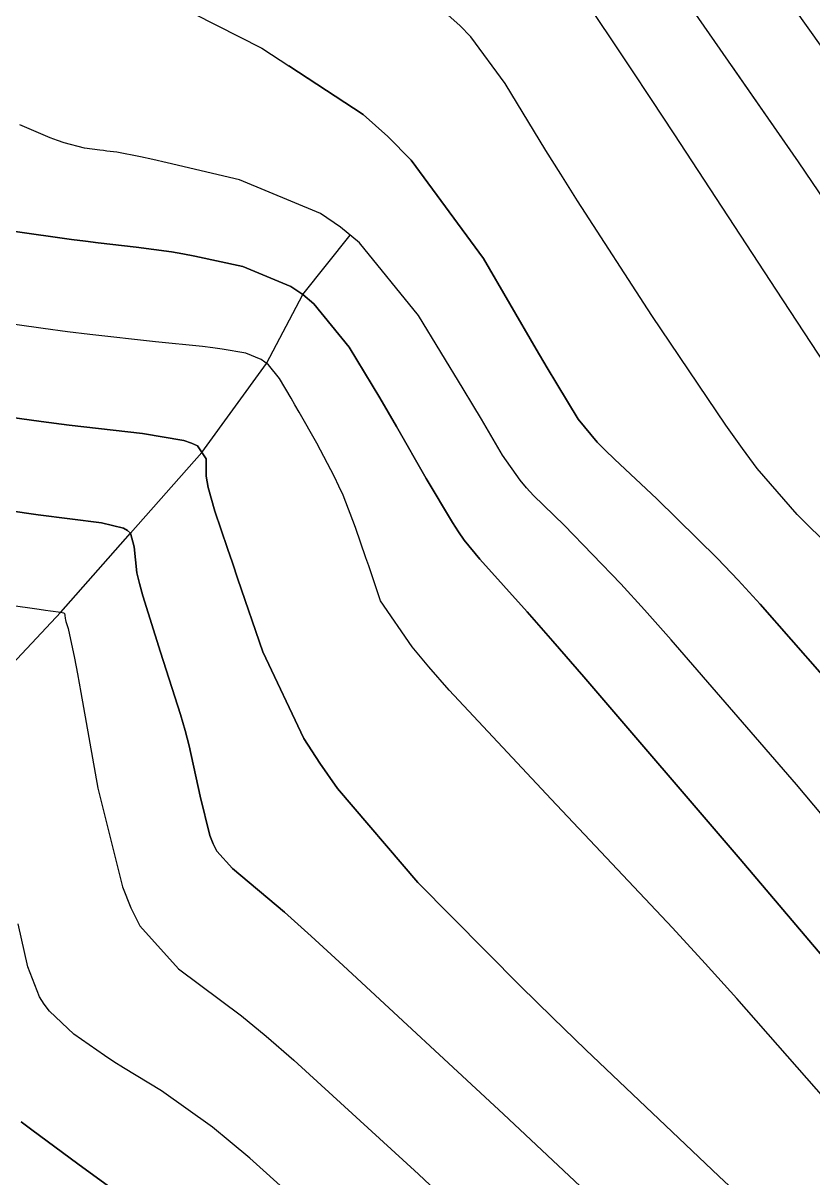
# Model space of a CAD drawing. Header units: metres. Extents: x 837117 to 838477, y 1189012 to 1191015.
# Drawn here: x 837956.28 to 837975.76, y 1189244.17 to 1189272.64 of the extents above; entities that cross this region are included whole.
import ezdxf

# ---------------------------------------------------------------- set-up
doc = ezdxf.new("R2010")
doc.units = ezdxf.units.M
doc.header["$LTSCALE"] = 0.3
doc.layers.add('COTAS 10', color=1, linetype='Continuous')
doc.layers.add('COTAS INT', color=252, linetype='Continuous')
doc.layers.add('DRENAJE', color=5, linetype='Continuous', lineweight=25)

msp = doc.modelspace()

# ---------------------------------------------------------------- linework, layer by layer
at = {"layer": 'COTAS 10'}
for points, elevation in [([(837972.336, 1189273.624), (837975.392, 1189269.219), (837978.42, 1189264.756)], 1820), ([(837973.748, 1189271.589), (837975.392, 1189269.219), (837978.42, 1189264.756)], 1820), ([(837977.904, 1189247.381), (837973.967, 1189252.03), (837970.107, 1189256.522), (837969.344, 1189257.403), (837968.714, 1189258.126), (837967.543, 1189259.426), (837967.155, 1189259.897), (837967.018, 1189260.098), (837966.868, 1189260.329), (837966.222, 1189261.417), (837965.486, 1189262.697), (837965.28, 1189263.048), (837965.073, 1189263.399), (837964.316, 1189264.655), (837963.45, 1189265.718), (837963.174, 1189265.948), (837962.882, 1189266.149), (837961.697, 1189266.64), (837960.51, 1189266.9), (837960.217, 1189266.956), (837959.94, 1189267.005), (837959.068, 1189267.122), (837958.133, 1189267.226), (837957.816, 1189267.266), (837957.473, 1189267.311), (837956.025, 1189267.515)], 1810), ([(837956.025, 1189267.515), (837957.473, 1189267.311), (837957.816, 1189267.266), (837958.133, 1189267.226), (837959.068, 1189267.122), (837959.94, 1189267.005), (837960.217, 1189266.956), (837960.51, 1189266.9), (837961.697, 1189266.64), (837962.882, 1189266.149), (837963.174, 1189265.948), (837963.45, 1189265.718), (837964.316, 1189264.655), (837965.073, 1189263.399), (837965.28, 1189263.048), (837965.486, 1189262.697), (837966.222, 1189261.417), (837966.868, 1189260.329), (837967.018, 1189260.098), (837967.155, 1189259.897), (837967.543, 1189259.426), (837968.714, 1189258.126), (837969.344, 1189257.403), (837970.107, 1189256.522), (837973.967, 1189252.03), (837977.904, 1189247.381)], 1810), ([(837963.942, 1189242.786), (837961.87, 1189244.655), (837961.389, 1189245.061), (837960.948, 1189245.42), (837959.689, 1189246.314), (837958.752, 1189246.881), (837958.513, 1189247.034), (837958.284, 1189247.184), (837957.528, 1189247.709), (837956.93, 1189248.276), (837956.799, 1189248.452), (837956.683, 1189248.636), (837956.391, 1189249.371), (837956.16, 1189250.431)], 1800), ([(837963.942, 1189242.786), (837961.87, 1189244.655), (837961.389, 1189245.061), (837960.948, 1189245.42), (837959.689, 1189246.314), (837958.752, 1189246.881), (837958.513, 1189247.034), (837958.284, 1189247.184), (837957.528, 1189247.709), (837956.93, 1189248.276), (837956.799, 1189248.452), (837956.683, 1189248.636), (837956.391, 1189249.371), (837956.16, 1189250.431)], 1800)]:
    msp.add_lwpolyline(points, dxfattribs=dict(at, elevation=elevation))
at = {"layer": 'COTAS INT'}
for points, elevation in [([(837973.783, 1189275.131), (837976.366, 1189271.498)], 1822), ([(837977.248, 1189262.423), (837974.862, 1189266.054), (837972.335, 1189269.913), (837971.775, 1189270.763), (837971.277, 1189271.518), (837969.982, 1189273.456)], 1818), ([(837959.931, 1189273.158), (837962.165, 1189272.024), (837964.666, 1189270.386), (837965.277, 1189269.843), (837965.852, 1189269.262), (837967.633, 1189266.84), (837968.934, 1189264.606), (837969.207, 1189264.142), (837969.441, 1189263.746), (837969.971, 1189262.876), (837970.44, 1189262.313), (837970.636, 1189262.111), (837970.861, 1189261.888), (837971.912, 1189260.914), (837973.407, 1189259.443), (837973.912, 1189258.906), (837974.456, 1189258.313), (837976.747, 1189255.703)], 1814), ([(837976.225, 1189259.681), (837975.369, 1189260.524), (837974.387, 1189261.661), (837974.02, 1189262.155), (837973.61, 1189262.726), (837971.785, 1189265.433), (837969.954, 1189268.264), (837969.541, 1189268.914), (837969.17, 1189269.505), (837968.167, 1189271.155), (837967.321, 1189272.306), (837967.048, 1189272.582), (837966.758, 1189272.839)], 1816), ([(837976.747, 1189255.703), (837974.456, 1189258.313), (837973.912, 1189258.906), (837973.407, 1189259.443), (837971.912, 1189260.914), (837970.861, 1189261.888), (837970.636, 1189262.111), (837970.44, 1189262.313), (837969.971, 1189262.876), (837969.441, 1189263.746), (837969.207, 1189264.142), (837968.934, 1189264.606), (837967.633, 1189266.84), (837965.852, 1189269.262), (837965.277, 1189269.843), (837964.666, 1189270.386), (837962.83, 1189271.589)], 1814), ([(837976.225, 1189259.681), (837975.369, 1189260.524), (837974.387, 1189261.661), (837974.02, 1189262.155), (837973.61, 1189262.726), (837971.785, 1189265.433), (837969.954, 1189268.264), (837969.541, 1189268.914), (837969.17, 1189269.505), (837968.167, 1189271.155), (837967.848, 1189271.589)], 1816), ([(837977.248, 1189262.423), (837974.862, 1189266.054), (837972.335, 1189269.913), (837971.775, 1189270.763), (837971.277, 1189271.518), (837971.23, 1189271.589)], 1818), ([(837978.515, 1189250.095), (837975.357, 1189253.867), (837972.265, 1189257.432), (837971.601, 1189258.178), (837971.021, 1189258.82), (837969.621, 1189260.266), (837968.867, 1189260.995), (837968.695, 1189261.185), (837968.538, 1189261.37), (837968.102, 1189261.993), (837967.581, 1189262.879), (837967.371, 1189263.229), (837967.133, 1189263.625), (837966.033, 1189265.432), (837964.574, 1189267.224), (837964.109, 1189267.611), (837963.617, 1189267.95), (837961.619, 1189268.777), (837959.834, 1189269.196), (837959.476, 1189269.277), (837959.177, 1189269.344), (837958.59, 1189269.46), (837958.345, 1189269.487), (837958.262, 1189269.498), (837958.172, 1189269.509), (837957.792, 1189269.563), (837957.29, 1189269.689), (837957.123, 1189269.746), (837956.944, 1189269.813), (837956.195, 1189270.137)], 1812), ([(837978.515, 1189250.095), (837975.357, 1189253.867), (837972.265, 1189257.432), (837971.601, 1189258.178), (837971.021, 1189258.82), (837969.621, 1189260.266), (837968.867, 1189260.995), (837968.695, 1189261.185), (837968.538, 1189261.37), (837968.102, 1189261.993), (837967.581, 1189262.879), (837967.371, 1189263.229), (837967.133, 1189263.625), (837966.033, 1189265.432), (837964.574, 1189267.224), (837964.109, 1189267.611), (837963.617, 1189267.95), (837961.619, 1189268.777), (837959.834, 1189269.196), (837959.476, 1189269.277), (837959.177, 1189269.344), (837958.59, 1189269.46), (837958.345, 1189269.487), (837958.262, 1189269.498), (837958.172, 1189269.509), (837957.792, 1189269.563), (837957.29, 1189269.689), (837957.123, 1189269.746), (837956.944, 1189269.813), (837956.195, 1189270.137)], 1812), ([(837976.617, 1189245.474), (837973.883, 1189248.589), (837973.097, 1189249.458), (837972.297, 1189250.33), (837969.303, 1189253.504), (837966.785, 1189256.198), (837966.286, 1189256.767), (837965.873, 1189257.259), (837965.096, 1189258.399), (837964.869, 1189259.066), (837964.803, 1189259.26), (837964.735, 1189259.458), (837964.478, 1189260.209), (837964.17, 1189261.001), (837964.069, 1189261.226), (837963.962, 1189261.452), (837963.522, 1189262.289), (837963.088, 1189263.05), (837962.984, 1189263.229), (837962.887, 1189263.395), (837962.6, 1189263.877), (837962.327, 1189264.213), (837962.24, 1189264.285), (837962.148, 1189264.348), (837961.774, 1189264.503), (837961.186, 1189264.605), (837960.958, 1189264.635), (837960.703, 1189264.666), (837959.547, 1189264.784), (837957.921, 1189264.964), (837957.37, 1189265.034), (837956.774, 1189265.112), (837954.257, 1189265.467)], 1808), ([(837976.617, 1189245.474), (837973.883, 1189248.589), (837973.097, 1189249.458), (837972.297, 1189250.33), (837969.303, 1189253.504), (837966.785, 1189256.198), (837966.286, 1189256.767), (837965.873, 1189257.259), (837965.096, 1189258.399), (837964.869, 1189259.066), (837964.803, 1189259.26), (837964.735, 1189259.458), (837964.478, 1189260.209), (837964.17, 1189261.001), (837964.069, 1189261.226), (837963.962, 1189261.452), (837963.522, 1189262.289), (837963.088, 1189263.05), (837962.984, 1189263.229), (837962.887, 1189263.395), (837962.6, 1189263.877), (837962.327, 1189264.213), (837962.24, 1189264.285), (837962.148, 1189264.348), (837961.774, 1189264.503), (837961.186, 1189264.605), (837960.958, 1189264.635), (837960.703, 1189264.666), (837959.547, 1189264.784), (837957.921, 1189264.964), (837957.37, 1189265.034), (837956.774, 1189265.112), (837954.257, 1189265.467)], 1808), ([(837976.389, 1189241.445), (837973.44, 1189244.208), (837970.156, 1189247.323), (837969.332, 1189248.123), (837968.545, 1189248.894), (837966.012, 1189251.451), (837964.031, 1189253.77), (837963.593, 1189254.391), (837963.202, 1189255.003), (837962.187, 1189257.139), (837961.578, 1189258.934), (837961.443, 1189259.331), (837961.323, 1189259.685), (837961.009, 1189260.605), (837960.843, 1189261.191), (837960.815, 1189261.335), (837960.796, 1189261.471), (837960.792, 1189261.895), (837960.581, 1189262.217), (837960.431, 1189262.289), (837960.241, 1189262.353), (837959.223, 1189262.52), (837957.412, 1189262.73), (837956.723, 1189262.82), (837955.952, 1189262.925)], 1806), ([(837955.952, 1189262.925), (837956.723, 1189262.82), (837957.412, 1189262.73), (837959.223, 1189262.52), (837960.241, 1189262.353), (837960.431, 1189262.289), (837960.581, 1189262.217), (837960.792, 1189261.895), (837960.796, 1189261.471), (837960.815, 1189261.335), (837960.843, 1189261.191), (837961.009, 1189260.605), (837961.323, 1189259.685), (837961.443, 1189259.331), (837961.578, 1189258.934), (837962.187, 1189257.139), (837963.202, 1189255.003), (837963.593, 1189254.391), (837964.031, 1189253.77), (837966.012, 1189251.451), (837968.545, 1189248.894), (837969.332, 1189248.123), (837970.156, 1189247.323), (837973.44, 1189244.208), (837976.389, 1189241.445)], 1806), ([(837955.906, 1189260.623), (837956.65, 1189260.519), (837958.214, 1189260.32), (837958.753, 1189260.191), (837958.851, 1189260.131), (837958.927, 1189260.062), (837959.018, 1189259.727), (837959.086, 1189259.085), (837959.148, 1189258.822), (837959.227, 1189258.522), (837959.669, 1189257.132), (837960.161, 1189255.595), (837960.272, 1189255.203), (837960.372, 1189254.825), (837960.642, 1189253.582), (837960.885, 1189252.611), (837960.968, 1189252.404), (837961.058, 1189252.224), (837961.439, 1189251.801), (837962.722, 1189250.721), (837963.381, 1189250.128), (837964.172, 1189249.407), (837968.125, 1189245.742), (837972.309, 1189241.813)], 1804), ([(837972.309, 1189241.813), (837968.125, 1189245.742), (837964.172, 1189249.407), (837963.381, 1189250.128), (837962.722, 1189250.721), (837961.439, 1189251.801), (837961.058, 1189252.224), (837960.968, 1189252.404), (837960.885, 1189252.611), (837960.642, 1189253.582), (837960.372, 1189254.825), (837960.272, 1189255.203), (837960.161, 1189255.595), (837959.669, 1189257.132), (837959.227, 1189258.522), (837959.148, 1189258.822), (837959.086, 1189259.085), (837959.018, 1189259.727), (837958.927, 1189260.062), (837958.851, 1189260.131), (837958.753, 1189260.191), (837958.214, 1189260.32), (837956.65, 1189260.519), (837955.906, 1189260.623)], 1804), ([(837955.915, 1189258.302), (837956.675, 1189258.192), (837956.828, 1189258.17), (837956.956, 1189258.152), (837957.206, 1189258.119), (837957.274, 1189258.103), (837957.287, 1189258.095), (837957.296, 1189258.086), (837957.308, 1189258.044), (837957.317, 1189257.963), (837957.324, 1189257.929), (837957.334, 1189257.891), (837957.39, 1189257.715), (837957.545, 1189256.986), (837957.618, 1189256.6), (837957.703, 1189256.133), (837958.118, 1189253.782), (837958.728, 1189251.349), (837958.936, 1189250.831), (837959.161, 1189250.381), (837960.113, 1189249.32), (837961.668, 1189248.167), (837962.272, 1189247.66), (837962.952, 1189247.071), (837966.034, 1189244.264), (837969.423, 1189241.065)], 1802), ([(837955.915, 1189258.302), (837956.675, 1189258.192), (837956.828, 1189258.17), (837956.956, 1189258.152), (837957.206, 1189258.119), (837957.274, 1189258.103), (837957.287, 1189258.095), (837957.296, 1189258.086), (837957.308, 1189258.044), (837957.317, 1189257.963), (837957.324, 1189257.929), (837957.334, 1189257.891), (837957.39, 1189257.715), (837957.545, 1189256.986), (837957.618, 1189256.6), (837957.703, 1189256.133), (837958.118, 1189253.782), (837958.728, 1189251.349), (837958.936, 1189250.831), (837959.161, 1189250.381), (837960.113, 1189249.32), (837961.668, 1189248.167), (837962.272, 1189247.66), (837962.952, 1189247.071), (837966.034, 1189244.264), (837969.423, 1189241.065)], 1802), ([(837956.227, 1189245.553), (837956.491, 1189245.354), (837957.626, 1189244.511), (837958.745, 1189243.703)], 1798), ([(837958.745, 1189243.703), (837957.626, 1189244.511), (837956.491, 1189245.354), (837956.227, 1189245.553)], 1798)]:
    msp.add_lwpolyline(points, dxfattribs=dict(at, elevation=elevation))
at = {"layer": 'DRENAJE'}
for p, q in [((837963.174, 1189265.948), (837964.342, 1189267.417)), ((837962.284, 1189264.249), (837963.174, 1189265.948)), ((837960.687, 1189262.056), (837962.284, 1189264.249)), ((837958.927, 1189260.062), (837960.687, 1189262.056)), ((837957.206, 1189258.119), (837958.927, 1189260.062)), ((837954.684, 1189255.431), (837957.206, 1189258.119))]:
    msp.add_line(p, q, dxfattribs=at)

doc.saveas('drawing.dxf')
